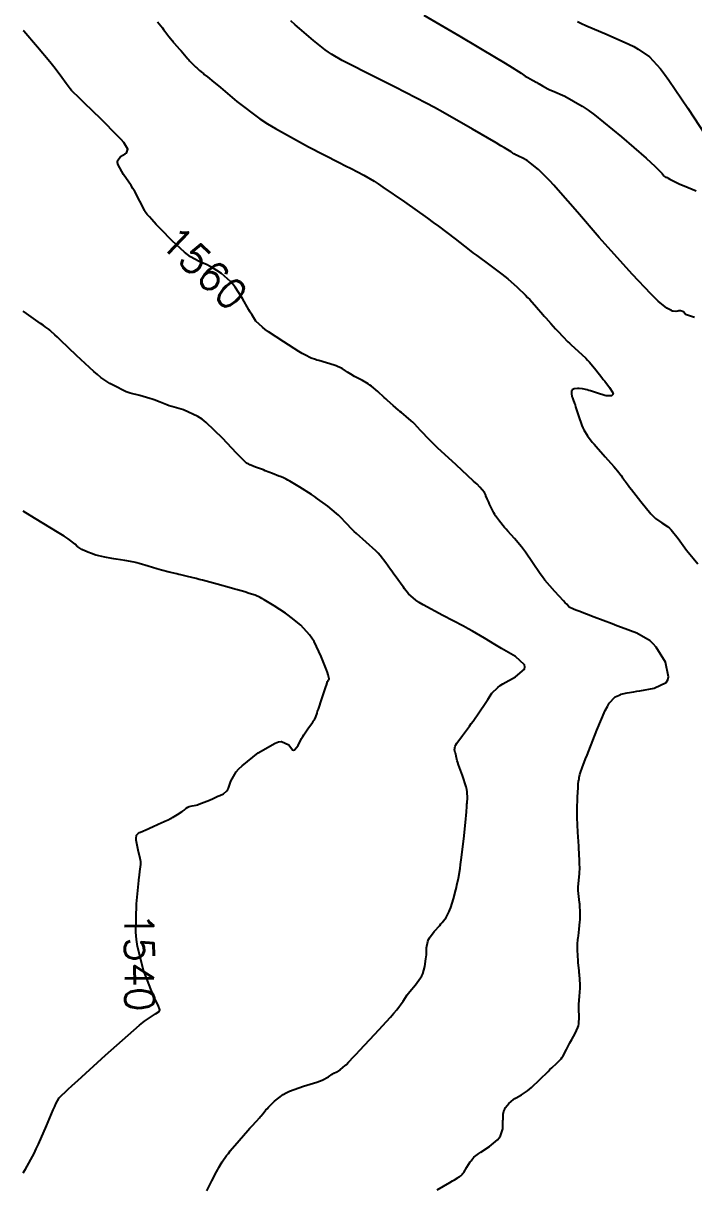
# Model space of a CAD drawing. Header units: metres. Extents: x 837477 to 838477, y 1189014 to 1191014.
# Drawn here: x 837476.5 to 837564.4, y 1190507.7 to 1190660.5 of the extents above; entities that cross this region are included whole.
import ezdxf

# ---------------------------------------------------------------- set-up
doc = ezdxf.new("R2010")
doc.units = ezdxf.units.M
doc.header["$LTSCALE"] = 0.3
doc.layers.add('COTAS 10', color=1, linetype='Continuous')
doc.styles.get("Standard").update_dxf_attribs({"font": 'simplex.shx'})

msp = doc.modelspace()

# ---------------------------------------------------------------- linework, layer by layer
at = {"layer": 'COTAS 10'}
for points, elevation in [([(837529.041, 1190661.535), (837533.742, 1190658.766), (837538.505, 1190655.946), (837539.458, 1190655.375), (837540.252, 1190654.896), (837541.798, 1190653.92), (837542.334, 1190653.548), (837542.49, 1190653.448), (837542.651, 1190653.35), (837543.26, 1190653.01), (837543.848, 1190652.693), (837543.995, 1190652.611), (837544.135, 1190652.53), (837544.582, 1190652.256), (837545.275, 1190651.893), (837545.57, 1190651.756), (837545.909, 1190651.603), (837547.507, 1190650.921), (837549.799, 1190649.624), (837550.576, 1190649.084), (837551.415, 1190648.465), (837554.96, 1190645.576), (837558.18, 1190642.769), (837558.815, 1190642.202), (837559.338, 1190641.727), (837560.3, 1190640.77), (837560.509, 1190640.479), (837560.558, 1190640.423), (837560.603, 1190640.377), (837560.734, 1190640.303), (837560.852, 1190640.278), (837560.889, 1190640.265), (837560.927, 1190640.248), (837561.082, 1190640.163), (837561.297, 1190640.036), (837561.374, 1190639.994), (837561.459, 1190639.948), (837561.827, 1190639.754), (837562.524, 1190639.427), (837562.817, 1190639.297), (837563.152, 1190639.149), (837564.722, 1190638.476)], 1590), ([(837494.118, 1190660.647), (837494.746, 1190659.867), (837494.909, 1190659.661), (837495.067, 1190659.459), (837495.599, 1190658.765), (837496.065, 1190658.163), (837496.182, 1190658.018), (837496.294, 1190657.884), (837496.654, 1190657.479), (837497.005, 1190657.094), (837497.112, 1190656.972), (837497.222, 1190656.843), (837497.653, 1190656.32), (837498.089, 1190655.797), (837498.202, 1190655.668), (837498.313, 1190655.545), (837498.686, 1190655.158), (837499.046, 1190654.817), (837499.147, 1190654.723), (837499.25, 1190654.629), (837499.628, 1190654.292), (837500.021, 1190653.96), (837500.133, 1190653.869), (837500.246, 1190653.779), (837500.664, 1190653.458), (837501.515, 1190652.768), (837501.9, 1190652.445), (837502.351, 1190652.065), (837504.518, 1190650.214), (837507.535, 1190647.947), (837508.521, 1190647.304), (837509.572, 1190646.655), (837513.913, 1190644.258), (837517.922, 1190642.208), (837518.764, 1190641.778), (837519.49, 1190641.408), (837521.143, 1190640.571), (837522.507, 1190639.759), (837523.051, 1190639.405), (837523.666, 1190638.995), (837526.488, 1190637.048), (837529.508, 1190634.897), (837530.248, 1190634.359), (837530.946, 1190633.845), (837533.121, 1190632.194), (837534.978, 1190630.76), (837535.476, 1190630.382), (837535.967, 1190630.013), (837537.682, 1190628.751), (837539.248, 1190627.573), (837539.646, 1190627.257), (837540.028, 1190626.945), (837541.277, 1190625.855), (837542.364, 1190624.805), (837542.644, 1190624.518), (837542.915, 1190624.233), (837543.819, 1190623.221), (837544.621, 1190622.283), (837544.828, 1190622.046), (837545.028, 1190621.819), (837545.698, 1190621.078), (837546.315, 1190620.407), (837546.482, 1190620.223), (837546.648, 1190620.041), (837547.235, 1190619.39), (837547.899, 1190618.702), (837548.113, 1190618.496), (837548.341, 1190618.283), (837549.274, 1190617.458), (837550.251, 1190616.553), (837550.507, 1190616.289), (837550.756, 1190616.021), (837551.6, 1190615.005), (837552.361, 1190614.012), (837552.557, 1190613.758), (837552.746, 1190613.513), (837553.377, 1190612.703), (837553.778, 1190612.077), (837553.822, 1190611.948), (837553.837, 1190611.838), (837553.65, 1190611.602), (837553.139, 1190611.586), (837552.951, 1190611.615), (837552.742, 1190611.659), (837551.816, 1190611.938), (837550.871, 1190612.254), (837550.65, 1190612.321), (837550.446, 1190612.379), (837549.857, 1190612.514), (837549.4, 1190612.562), (837549.28, 1190612.565), (837549.163, 1190612.564), (837548.763, 1190612.522), (837548.472, 1190612.382), (837548.423, 1190612.319), (837548.388, 1190612.245), (837548.374, 1190611.891), (837548.457, 1190611.507), (837548.482, 1190611.415), (837548.508, 1190611.328), (837548.61, 1190611.066), (837548.783, 1190610.611), (837548.854, 1190610.403), (837548.935, 1190610.159), (837549.311, 1190608.982), (837549.758, 1190607.722), (837549.884, 1190607.425), (837550.011, 1190607.151), (837550.476, 1190606.35), (837551.122, 1190605.532), (837551.362, 1190605.247), (837551.629, 1190604.937), (837552.814, 1190603.606), (837553.959, 1190602.317), (837554.202, 1190602.034), (837554.411, 1190601.781), (837554.896, 1190601.135), (837555.141, 1190600.754), (837555.199, 1190600.669), (837555.253, 1190600.593), (837555.414, 1190600.392), (837555.81, 1190599.899), (837556.013, 1190599.639), (837556.256, 1190599.325), (837557.469, 1190597.744), (837558.793, 1190596.139), (837559.106, 1190595.81), (837559.395, 1190595.531), (837560.246, 1190594.941), (837560.997, 1190594.463), (837561.224, 1190594.255), (837561.46, 1190594.014), (837562.378, 1190592.869), (837563.269, 1190591.649), (837563.488, 1190591.361), (837563.694, 1190591.095), (837564.337, 1190590.312), (837564.948, 1190589.584)], 1570), ([(837564.528, 1190621.868), (837563.337, 1190622.295), (837563.11, 1190622.581), (837563.042, 1190622.636), (837562.973, 1190622.68), (837562.705, 1190622.752), (837562.436, 1190622.741), (837562.365, 1190622.733), (837562.296, 1190622.723), (837562.059, 1190622.669), (837561.742, 1190622.693), (837561.621, 1190622.733), (837561.487, 1190622.787), (837560.885, 1190623.1), (837559.776, 1190624.023), (837559.322, 1190624.461), (837558.804, 1190624.979), (837556.402, 1190627.508), (837553.58, 1190630.617), (837552.796, 1190631.5), (837552.012, 1190632.393), (837549.174, 1190635.698), (837546.66, 1190638.604), (837546.079, 1190639.245), (837545.55, 1190639.815), (837544.055, 1190641.283), (837543.022, 1190642.131), (837542.782, 1190642.31), (837542.563, 1190642.465), (837541.942, 1190642.825), (837541.529, 1190643.002), (837541.441, 1190643.041), (837541.365, 1190643.077), (837541.185, 1190643.171), (837541.07, 1190643.242), (837541.034, 1190643.262), (837540.996, 1190643.284), (837540.843, 1190643.366), (837540.686, 1190643.454), (837540.644, 1190643.479), (837540.604, 1190643.505), (837540.465, 1190643.601), (837539.609, 1190644.122), (837539.116, 1190644.415), (837538.512, 1190644.774), (837535.406, 1190646.606), (837531.52, 1190648.821), (837530.424, 1190649.421), (837529.32, 1190650.015), (837525.258, 1190652.111), (837521.686, 1190653.899), (837520.89, 1190654.299), (837520.178, 1190654.657), (837518.302, 1190655.608), (837516.917, 1190656.425), (837516.515, 1190656.7), (837516.104, 1190656.996), (837514.552, 1190658.238), (837512.746, 1190659.793), (837512.176, 1190660.285), (837511.575, 1190660.804)], 1580), ([(837549.185, 1190660.708), (837549.698, 1190660.47), (837550.289, 1190660.204), (837553.072, 1190659.017), (837555.926, 1190657.738), (837556.563, 1190657.414), (837557.133, 1190657.104), (837558.636, 1190656.097), (837560.051, 1190654.499), (837560.566, 1190653.817), (837561.134, 1190653.032), (837563.629, 1190649.33), (837565.947, 1190645.807)], 1600), ([(837530.763, 1190507.458), (837532.44, 1190508.416), (837532.771, 1190508.606), (837533.045, 1190508.763), (837533.551, 1190509.058), (837533.681, 1190509.14), (837533.717, 1190509.162), (837533.752, 1190509.185), (837533.882, 1190509.265), (837534.083, 1190509.49), (837534.163, 1190509.602), (837534.254, 1190509.737), (837534.674, 1190510.407), (837535.114, 1190511.105), (837535.219, 1190511.257), (837535.316, 1190511.391), (837535.604, 1190511.729), (837536.058, 1190512.079), (837536.26, 1190512.221), (837536.495, 1190512.383), (837537.62, 1190513.132), (837538.703, 1190514.017), (837538.913, 1190514.265), (837539.083, 1190514.515), (837539.372, 1190515.426), (837539.402, 1190516.28), (837539.41, 1190516.494), (837539.417, 1190516.698), (837539.443, 1190517.354), (837539.571, 1190517.933), (837539.644, 1190518.088), (837539.732, 1190518.242), (837540.186, 1190518.783), (837540.776, 1190519.278), (837540.951, 1190519.404), (837541.131, 1190519.525), (837541.821, 1190519.92), (837542.634, 1190520.446), (837542.891, 1190520.649), (837543.163, 1190520.877), (837544.258, 1190521.907), (837545.322, 1190522.965), (837545.573, 1190523.209), (837545.806, 1190523.433), (837546.49, 1190524.068), (837547.025, 1190524.645), (837547.164, 1190524.832), (837547.298, 1190525.031), (837547.748, 1190525.848), (837548.18, 1190526.715), (837548.302, 1190526.945), (837548.426, 1190527.17), (837548.883, 1190527.948), (837549.243, 1190528.74), (837549.306, 1190528.975), (837549.353, 1190529.216), (837549.386, 1190530.144), (837549.351, 1190531.153), (837549.354, 1190531.445), (837549.362, 1190531.743), (837549.439, 1190532.868), (837549.516, 1190533.905), (837549.526, 1190534.148), (837549.53, 1190534.372), (837549.5, 1190535.02), (837549.428, 1190535.683), (837549.405, 1190535.916), (837549.381, 1190536.17), (837549.283, 1190537.267), (837549.205, 1190538.381), (837549.193, 1190538.646), (837549.185, 1190538.892), (837549.192, 1190539.623), (837549.245, 1190540.305), (837549.266, 1190540.52), (837549.291, 1190540.746), (837549.402, 1190541.658), (837549.503, 1190542.602), (837549.52, 1190542.849), (837549.533, 1190543.089), (837549.541, 1190543.904), (837549.5, 1190544.683), (837549.481, 1190544.9), (837549.459, 1190545.118), (837549.355, 1190545.912), (837549.28, 1190546.722), (837549.277, 1190546.951), (837549.281, 1190547.181), (837549.358, 1190548.028), (837549.448, 1190548.922), (837549.461, 1190549.182), (837549.469, 1190549.447), (837549.451, 1190550.447), (837549.384, 1190551.677), (837549.36, 1190552.087), (837549.335, 1190552.526), (837549.225, 1190554.362), (837549.142, 1190556.3), (837549.134, 1190556.805), (837549.131, 1190557.294), (837549.173, 1190558.945), (837549.246, 1190560.216), (837549.264, 1190560.467), (837549.28, 1190560.673), (837549.329, 1190561.051), (837549.366, 1190561.183), (837549.374, 1190561.234), (837549.382, 1190561.292), (837549.405, 1190561.554), (837549.473, 1190561.931), (837549.509, 1190562.062), (837549.554, 1190562.205), (837549.777, 1190562.814), (837550.238, 1190563.983), (837550.432, 1190564.478), (837550.655, 1190565.047), (837551.701, 1190567.723), (837552.822, 1190570.322), (837553.092, 1190570.843), (837553.345, 1190571.279), (837554.115, 1190572.133), (837554.755, 1190572.388), (837554.927, 1190572.446), (837555.096, 1190572.497), (837555.687, 1190572.635), (837556.58, 1190572.79), (837556.94, 1190572.853), (837557.348, 1190572.924), (837559.23, 1190573.254), (837560.795, 1190574.01), (837561.005, 1190574.351), (837561.117, 1190574.748), (837560.714, 1190576.659), (837559.507, 1190578.631), (837559.113, 1190579.068), (837558.694, 1190579.458), (837556.962, 1190580.47), (837554.948, 1190581.219), (837554.351, 1190581.442), (837553.736, 1190581.672), (837551.37, 1190582.562), (837549.361, 1190583.334), (837548.971, 1190583.49), (837548.653, 1190583.621), (837548.104, 1190583.886), (837547.767, 1190584.262), (837547.582, 1190584.463), (837547.357, 1190584.706), (837546.213, 1190585.933), (837544.906, 1190587.428), (837544.579, 1190587.839), (837544.266, 1190588.25), (837543.26, 1190589.725), (837542.345, 1190591.103), (837542.089, 1190591.453), (837541.833, 1190591.788), (837540.899, 1190592.886), (837540.031, 1190593.845), (837539.815, 1190594.094), (837539.61, 1190594.335), (837538.96, 1190595.144), (837538.445, 1190595.869), (837538.324, 1190596.058), (837538.214, 1190596.24), (837537.896, 1190596.855), (837537.657, 1190597.399), (837537.596, 1190597.537), (837537.537, 1190597.67), (837537.343, 1190598.103), (837537.181, 1190598.473), (837537.143, 1190598.565), (837537.106, 1190598.653), (837536.997, 1190598.934), (837536.371, 1190599.64), (837536.008, 1190599.995), (837535.564, 1190600.42), (837533.276, 1190602.533), (837530.842, 1190604.787), (837530.304, 1190605.301), (837529.827, 1190605.767), (837528.596, 1190607.055), (837527.797, 1190607.932), (837527.591, 1190608.139), (837527.392, 1190608.331), (837526.73, 1190608.897), (837526.091, 1190609.399), (837525.906, 1190609.551), (837525.719, 1190609.709), (837525.014, 1190610.326), (837524.266, 1190611.005), (837524.051, 1190611.202), (837523.832, 1190611.402), (837523.014, 1190612.159), (837522.189, 1190612.857), (837521.967, 1190613.02), (837521.746, 1190613.171), (837520.97, 1190613.609), (837520.275, 1190613.952), (837520.105, 1190614.043), (837519.946, 1190614.132), (837519.451, 1190614.438), (837519.017, 1190614.729), (837518.895, 1190614.809), (837518.772, 1190614.888), (837518.322, 1190615.171), (837517.73, 1190615.458), (837517.517, 1190615.54), (837517.283, 1190615.624), (837516.261, 1190615.934), (837515.246, 1190616.221), (837515.015, 1190616.29), (837514.807, 1190616.354), (837514.239, 1190616.545), (837513.432, 1190616.968), (837513.073, 1190617.179), (837512.656, 1190617.43), (837510.661, 1190618.672), (837508.656, 1190620.009), (837508.233, 1190620.32), (837507.867, 1190620.604), (837507.022, 1190621.415), (837506.465, 1190622.257), (837506.281, 1190622.561), (837506.211, 1190622.682), (837506.085, 1190622.896), (837505.267, 1190624.362), (837504.293, 1190625.878), (837503.997, 1190626.245), (837503.691, 1190626.589), (837502.49, 1190627.64), (837501.268, 1190628.433), (837500.948, 1190628.613), (837500.636, 1190628.778), (837499.577, 1190629.231), (837498.419, 1190629.859), (837498.045, 1190630.133), (837497.647, 1190630.451), (837496.021, 1190631.96), (837494.529, 1190633.477), (837494.218, 1190633.799), (837493.95, 1190634.079), (837493.348, 1190634.736), (837493.064, 1190635.07), (837492.996, 1190635.146), (837492.934, 1190635.215), (837492.749, 1190635.404), (837492.51, 1190635.757), (837492.479, 1190635.813), (837492.414, 1190635.93), (837492.306, 1190636.134), (837491.804, 1190637.143), (837491.12, 1190638.422), (837490.895, 1190638.796), (837490.656, 1190639.18), (837489.668, 1190640.64), (837488.944, 1190641.926), (837488.872, 1190642.2), (837488.855, 1190642.438), (837489.256, 1190643.002), (837489.869, 1190643.354), (837489.985, 1190643.458), (837490.079, 1190643.565), (837490.223, 1190643.977), (837489.684, 1190644.84), (837489.347, 1190645.231), (837488.928, 1190645.689), (837486.733, 1190647.894), (837484.51, 1190650.041), (837484.073, 1190650.462), (837483.714, 1190650.808), (837483.061, 1190651.434), (837482.908, 1190651.584), (837482.865, 1190651.631), (837482.82, 1190651.68), (837482.653, 1190651.877), (837482.383, 1190652.234), (837482.274, 1190652.385), (837482.149, 1190652.558), (837481.574, 1190653.368), (837480.676, 1190654.562), (837480.348, 1190654.976), (837479.987, 1190655.427), (837478.394, 1190657.36), (837476.573, 1190659.426), (837476.514, 1190659.489)], 1560), ([(837500.578, 1190507.298), (837501.225, 1190508.605), (837501.857, 1190509.822), (837502.011, 1190510.107), (837502.156, 1190510.37), (837502.603, 1190511.136), (837503.178, 1190511.938), (837503.403, 1190512.224), (837503.656, 1190512.538), (837504.811, 1190513.905), (837505.976, 1190515.239), (837506.236, 1190515.533), (837506.469, 1190515.793), (837507.086, 1190516.459), (837507.487, 1190516.888), (837507.584, 1190516.998), (837507.676, 1190517.106), (837507.958, 1190517.466), (837508.336, 1190517.921), (837508.489, 1190518.088), (837508.662, 1190518.272), (837509.459, 1190519.087), (837510.606, 1190519.951), (837511, 1190520.167), (837511.427, 1190520.373), (837513.245, 1190521.031), (837514.983, 1190521.581), (837515.36, 1190521.718), (837515.691, 1190521.849), (837516.511, 1190522.269), (837516.998, 1190522.602), (837517.12, 1190522.678), (837517.237, 1190522.748), (837517.61, 1190522.942), (837517.94, 1190523.116), (837518.029, 1190523.172), (837518.118, 1190523.232), (837518.429, 1190523.478), (837518.726, 1190523.75), (837518.805, 1190523.827), (837518.883, 1190523.903), (837519.152, 1190524.184), (837519.842, 1190524.921), (837520.184, 1190525.285), (837520.592, 1190525.719), (837522.611, 1190527.862), (837524.669, 1190530.106), (837525.101, 1190530.602), (837525.474, 1190531.044), (837526.323, 1190532.19), (837526.85, 1190533.002), (837527.019, 1190533.234), (837527.199, 1190533.468), (837527.935, 1190534.339), (837528.614, 1190535.252), (837528.758, 1190535.513), (837528.883, 1190535.777), (837529.176, 1190536.762), (837529.313, 1190537.744), (837529.34, 1190538.007), (837529.362, 1190538.266), (837529.4, 1190539.168), (837529.557, 1190540.035), (837529.654, 1190540.271), (837529.773, 1190540.506), (837530.399, 1190541.344), (837531.108, 1190542.131), (837531.281, 1190542.334), (837531.443, 1190542.531), (837531.942, 1190543.19), (837532.355, 1190543.936), (837532.462, 1190544.189), (837532.567, 1190544.461), (837532.918, 1190545.61), (837533.22, 1190546.802), (837533.293, 1190547.102), (837533.361, 1190547.389), (837533.569, 1190548.316), (837533.784, 1190549.618), (837533.856, 1190550.141), (837533.934, 1190550.735), (837534.261, 1190553.468), (837534.548, 1190556.071), (837534.6, 1190556.584), (837534.641, 1190557.005), (837534.691, 1190557.773), (837534.686, 1190558.043), (837534.693, 1190558.151), (837534.703, 1190558.272), (837534.769, 1190558.828), (837534.72, 1190559.675), (837534.658, 1190559.98), (837534.574, 1190560.316), (837534.098, 1190561.783), (837533.597, 1190563.188), (837533.498, 1190563.485), (837533.416, 1190563.741), (837533.263, 1190564.332), (837533.206, 1190564.657), (837533.185, 1190564.745), (837533.16, 1190564.833), (837533.052, 1190565.144), (837533.135, 1190565.624), (837533.232, 1190565.819), (837533.361, 1190566.041), (837534.093, 1190567.066), (837535.008, 1190568.266), (837535.253, 1190568.599), (837535.493, 1190568.932), (837536.329, 1190570.136), (837537.072, 1190571.245), (837537.254, 1190571.519), (837537.425, 1190571.778), (837537.959, 1190572.591), (837538.716, 1190573.36), (837539.028, 1190573.591), (837539.385, 1190573.83), (837541.046, 1190574.758), (837542.232, 1190575.76), (837542.29, 1190576.046), (837542.231, 1190576.335), (837541.039, 1190577.41), (837539.228, 1190578.444), (837538.778, 1190578.708), (837538.351, 1190578.962), (837536.997, 1190579.796), (837535.423, 1190580.724), (837534.858, 1190581.036), (837534.237, 1190581.373), (837531.529, 1190582.788), (837528.964, 1190584.178), (837528.434, 1190584.499), (837527.982, 1190584.791), (837527, 1190585.617), (837526.498, 1190586.297), (837526.348, 1190586.499), (837526.195, 1190586.706), (837525.603, 1190587.501), (837524.989, 1190588.347), (837524.821, 1190588.586), (837524.654, 1190588.827), (837524.059, 1190589.715), (837523.304, 1190590.679), (837523.036, 1190590.967), (837522.743, 1190591.265), (837521.471, 1190592.419), (837520.194, 1190593.541), (837519.897, 1190593.818), (837519.625, 1190594.081), (837518.847, 1190594.911), (837518.103, 1190595.699), (837517.851, 1190595.935), (837517.581, 1190596.179), (837516.44, 1190597.124), (837515.106, 1190598.113), (837514.713, 1190598.383), (837514.309, 1190598.653), (837512.767, 1190599.615), (837511.457, 1190600.388), (837511.2, 1190600.538), (837510.989, 1190600.66), (837510.61, 1190600.868), (837510.344, 1190600.968), (837510.205, 1190601.021), (837510.038, 1190601.086), (837509.197, 1190601.412), (837508.233, 1190601.786), (837507.987, 1190601.88), (837507.751, 1190601.971), (837506.978, 1190602.265), (837506.362, 1190602.509), (837506.224, 1190602.568), (837506.101, 1190602.623), (837505.779, 1190602.792), (837505.16, 1190603.381), (837504.85, 1190603.701), (837504.481, 1190604.09), (837502.646, 1190606.06), (837500.508, 1190608.097), (837499.946, 1190608.526), (837499.399, 1190608.898), (837497.531, 1190609.755), (837495.979, 1190610.201), (837495.63, 1190610.313), (837495.315, 1190610.42), (837494.47, 1190610.764), (837493.683, 1190611.086), (837493.405, 1190611.179), (837493.102, 1190611.273), (837491.79, 1190611.627), (837490.52, 1190611.97), (837490.243, 1190612.057), (837489.998, 1190612.142), (837489.383, 1190612.42), (837488.902, 1190612.7), (837488.741, 1190612.786), (837488.568, 1190612.876), (837487.845, 1190613.23), (837486.691, 1190614.022), (837486.246, 1190614.388), (837485.747, 1190614.818), (837483.494, 1190616.897), (837481.394, 1190618.905), (837480.992, 1190619.288), (837480.668, 1190619.597), (837480.144, 1190620.091), (837480.124, 1190620.1), (837480.118, 1190620.104), (837480.111, 1190620.107), (837480.081, 1190620.123), (837480.05, 1190620.144), (837480.041, 1190620.151), (837480.033, 1190620.159), (837480.003, 1190620.191), (837479.967, 1190620.229), (837479.955, 1190620.24), (837479.943, 1190620.252), (837479.889, 1190620.3), (837479.401, 1190620.654), (837479.116, 1190620.86), (837478.764, 1190621.112), (837476.949, 1190622.413), (837476.514, 1190622.728)], 1550), ([(837476.514, 1190509.651), (837476.805, 1190510.153), (837477.921, 1190512.201), (837478.222, 1190512.808), (837478.519, 1190513.434), (837479.56, 1190515.841), (837480.436, 1190517.939), (837480.628, 1190518.37), (837480.799, 1190518.736), (837481.236, 1190519.515), (837482.344, 1190520.589), (837482.938, 1190521.141), (837483.656, 1190521.803), (837487.287, 1190525.115), (837490.997, 1190528.398), (837491.765, 1190529.042), (837492.421, 1190529.571), (837493.855, 1190530.526), (837494.335, 1190530.825), (837494.39, 1190530.94), (837494.411, 1190531.07), (837494.204, 1190531.656), (837493.649, 1190532.775), (837493.451, 1190533.241), (837493.233, 1190533.774), (837492.285, 1190536.261), (837491.49, 1190539.375), (837491.368, 1190540.302), (837491.29, 1190541.258), (837491.363, 1190544.947), (837491.658, 1190548.042), (837491.663, 1190548.096), (837491.728, 1190548.711), (837491.786, 1190549.216), (837491.927, 1190550.112), (837491.93, 1190550.504), (837491.9, 1190550.692), (837491.858, 1190550.913), (837491.592, 1190551.997), (837491.345, 1190553.091), (837491.314, 1190553.319), (837491.299, 1190553.515), (837491.378, 1190553.954), (837491.546, 1190554.145), (837491.586, 1190554.185), (837491.624, 1190554.22), (837491.739, 1190554.299), (837492.078, 1190554.451), (837492.257, 1190554.532), (837492.473, 1190554.629), (837493.561, 1190555.119), (837494.669, 1190555.616), (837494.898, 1190555.717), (837495.093, 1190555.803), (837495.517, 1190555.982), (837495.824, 1190556.134), (837495.946, 1190556.203), (837496.084, 1190556.282), (837496.714, 1190556.665), (837497.339, 1190557.071), (837497.473, 1190557.164), (837497.591, 1190557.25), (837497.878, 1190557.493), (837498.108, 1190557.658), (837498.19, 1190557.695), (837498.28, 1190557.728), (837498.671, 1190557.813), (837499.18, 1190557.921), (837499.344, 1190557.968), (837499.518, 1190558.023), (837500.23, 1190558.282), (837500.923, 1190558.565), (837501.085, 1190558.634), (837501.234, 1190558.699), (837501.664, 1190558.9), (837502.04, 1190559.083), (837502.156, 1190559.137), (837502.276, 1190559.191), (837502.752, 1190559.4), (837503.207, 1190559.783), (837503.315, 1190559.948), (837503.414, 1190560.138), (837503.707, 1190561.039), (837504.409, 1190562.259), (837504.766, 1190562.65), (837505.194, 1190563.065), (837507.33, 1190564.758), (837509.521, 1190566.042), (837509.984, 1190566.199), (837510.386, 1190566.271), (837511.317, 1190565.813), (837511.824, 1190565.179), (837511.958, 1190565.139), (837512.089, 1190565.158), (837512.538, 1190565.718), (837513.012, 1190566.649), (837513.159, 1190566.902), (837513.314, 1190567.153), (837513.927, 1190568.043), (837514.471, 1190568.796), (837514.582, 1190568.961), (837514.675, 1190569.107), (837514.865, 1190569.476), (837515.032, 1190569.989), (837515.11, 1190570.226), (837515.202, 1190570.504), (837515.65, 1190571.848), (837516.095, 1190573.176), (837516.185, 1190573.444), (837516.261, 1190573.669), (837516.415, 1190574.119), (837516.481, 1190574.277), (837516.501, 1190574.318), (837516.522, 1190574.357), (837516.604, 1190574.486), (837516.501, 1190575.008), (837516.405, 1190575.295), (837516.28, 1190575.643), (837515.586, 1190577.412), (837514.636, 1190579.363), (837514.35, 1190579.825), (837514.055, 1190580.253), (837512.905, 1190581.518), (837511.631, 1190582.541), (837511.256, 1190582.818), (837510.873, 1190583.091), (837509.409, 1190584.052), (837508.098, 1190584.838), (837507.811, 1190585), (837507.556, 1190585.139), (837506.909, 1190585.441), (837506.436, 1190585.597), (837506.292, 1190585.644), (837506.141, 1190585.691), (837505.545, 1190585.875), (837504.605, 1190586.147), (837504.237, 1190586.251), (837503.823, 1190586.367), (837501.938, 1190586.887), (837500.008, 1190587.409), (837499.565, 1190587.526), (837499.162, 1190587.631), (837498.039, 1190587.912), (837497.148, 1190588.12), (837496.892, 1190588.18), (837496.631, 1190588.241), (837495.654, 1190588.468), (837494.619, 1190588.733), (837494.322, 1190588.818), (837494.02, 1190588.908), (837492.89, 1190589.273), (837491.717, 1190589.625), (837491.388, 1190589.706), (837491.057, 1190589.78), (837489.843, 1190589.99), (837488.691, 1190590.156), (837488.399, 1190590.202), (837488.118, 1190590.249), (837487.2, 1190590.42), (837486.422, 1190590.599), (837486.229, 1190590.651), (837486.046, 1190590.703), (837485.466, 1190590.902), (837484.958, 1190591.113), (837484.821, 1190591.173), (837484.685, 1190591.234), (837484.204, 1190591.462), (837483.783, 1190591.707), (837483.685, 1190591.778), (837483.594, 1190591.851), (837483.332, 1190592.129), (837482.384, 1190592.832), (837481.861, 1190593.174), (837481.225, 1190593.578), (837477.988, 1190595.57), (837476.514, 1190596.475)], 1540)]:
    msp.add_lwpolyline(points, dxfattribs=dict(at, elevation=elevation))

# ---------------------------------------------------------------- texts
at = {"layer": 'COTAS 10', "char_height": 3.8, "attachment_point": 7}
for s, insert, rotation in [('1560', (837494.206, 1190631.534, 1560), 316.28234), ('1540', (837489.758, 1190543.817, 1540), 270.58784)]:
    msp.add_mtext(s, dxfattribs=dict(at, insert=insert, rotation=rotation))

doc.saveas('drawing.dxf')
